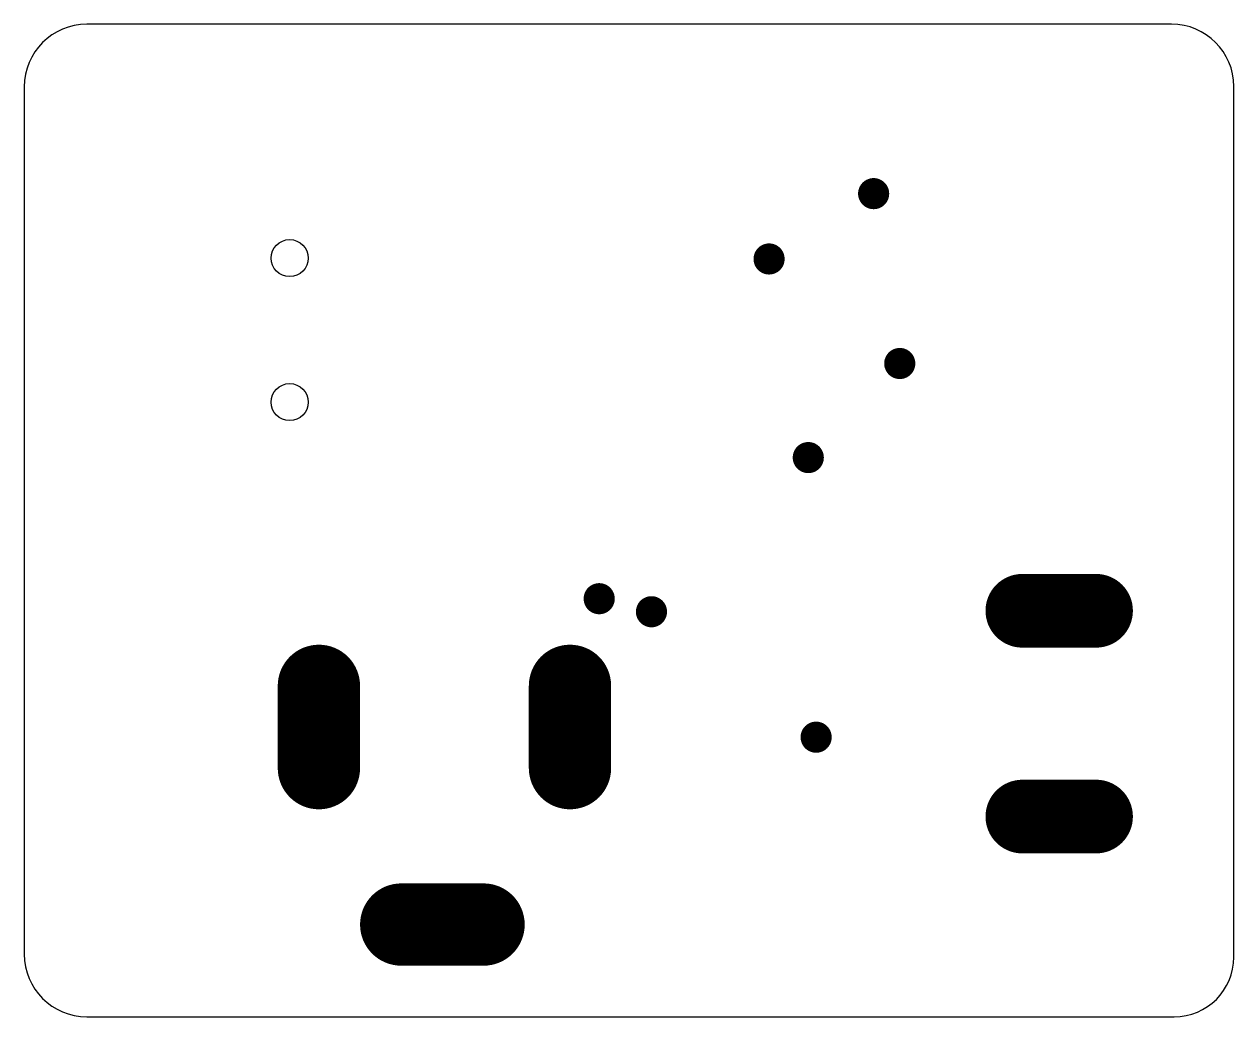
# Model space of a CAD drawing. Extents: x 0 to 29.4, y 0 to 24.1.
import ezdxf

# ---------------------------------------------------------------- set-up
doc = ezdxf.new("R2010")
doc.units = 0
for name, color, linetype in [('17', 82, 'CONTINUOUS'), ('18', 82, 'CONTINUOUS'), ('20', 251, 'CONTINUOUS')]:
    doc.layers.add(name, color=color, linetype=linetype)

# ---------------------------------------------------------------- blocks, each defined once
blk = doc.blocks.new('LONGP100')
at = {"const_width": 1}
blk.add_lwpolyline([(-0.5, 0), (0.5, 0)], dxfattribs=at)
at = {"const_width": 0.5}
for points in [[(-0.5, 0.25, 1), (-0.5, -0.25)], [(0.5, -0.25, 1), (0.5, 0.25)]]:
    blk.add_lwpolyline(points, format="xyb", dxfattribs=at)
blk = doc.blocks.new('ROUNDV')
at = {"const_width": 0.5}
blk.add_lwpolyline([(0, -0.25, 1), (0, 0.25, 1), (0, -0.25)], format="xyb", dxfattribs=at)

msp = doc.modelspace()

# ---------------------------------------------------------------- linework, layer by layer
at = {"layer": '20'}
for p, q in [((27.874, 24.12), (1.524, 24.12)), ((0, 22.596), (0, 1.524)), ((29.388, 1.448), (29.388, 22.606)), ((1.524, 0), (27.94, 0))]:
    msp.add_line(p, q, dxfattribs=at)
for centre in [(6.45, 18.436), (6.45, 14.936)]:
    msp.add_circle(centre, 0.45, dxfattribs=at)
for centre, radius, start, end in [((1.524, 22.596), 1.524, 90, 180), ((27.874, 22.606), 1.514, 0, 90), ((1.524, 1.524), 1.524, 180, 270), ((27.94, 1.448), 1.448, 270, 0)]:
    msp.add_arc(centre, radius, start, end, dxfattribs=at)

# ---------------------------------------------------------------- block references
at = {"layer": '17'}
for p, xscale, yscale, rotation in [((25.146, 9.866), 1.7907, 1.7907, 180), ((25.146, 9.866), 1.7907, 1.7907, 180), ((7.16, 7.042), 2, 2, 90), ((7.16, 7.042), 2, 2, 90), ((13.26, 7.042), 2, 2, 90), ((13.26, 7.042), 2, 2, 90), ((25.146, 4.866), 1.7907, 1.7907, 180), ((25.146, 4.866), 1.7907, 1.7907, 180)]:
    msp.add_blockref('LONGP100', p, dxfattribs=dict(at, xscale=xscale, yscale=yscale, rotation=rotation))
at = {"layer": '17', "xscale": 2, "yscale": 2}
msp.add_blockref('LONGP100', (10.16, 2.242), dxfattribs=at)
msp.add_blockref('LONGP100', (10.16, 2.242), dxfattribs=at)
at = {"layer": '18', "xscale": 0.7564, "yscale": 0.7564}
for p in [(20.6375, 20.0025), (18.0975, 18.415), (21.2725, 15.875), (19.05, 13.589), (13.97, 10.16), (15.24, 9.8425), (19.2405, 6.7945)]:
    msp.add_blockref('ROUNDV', p, dxfattribs=at)

doc.saveas('drawing.dxf')
